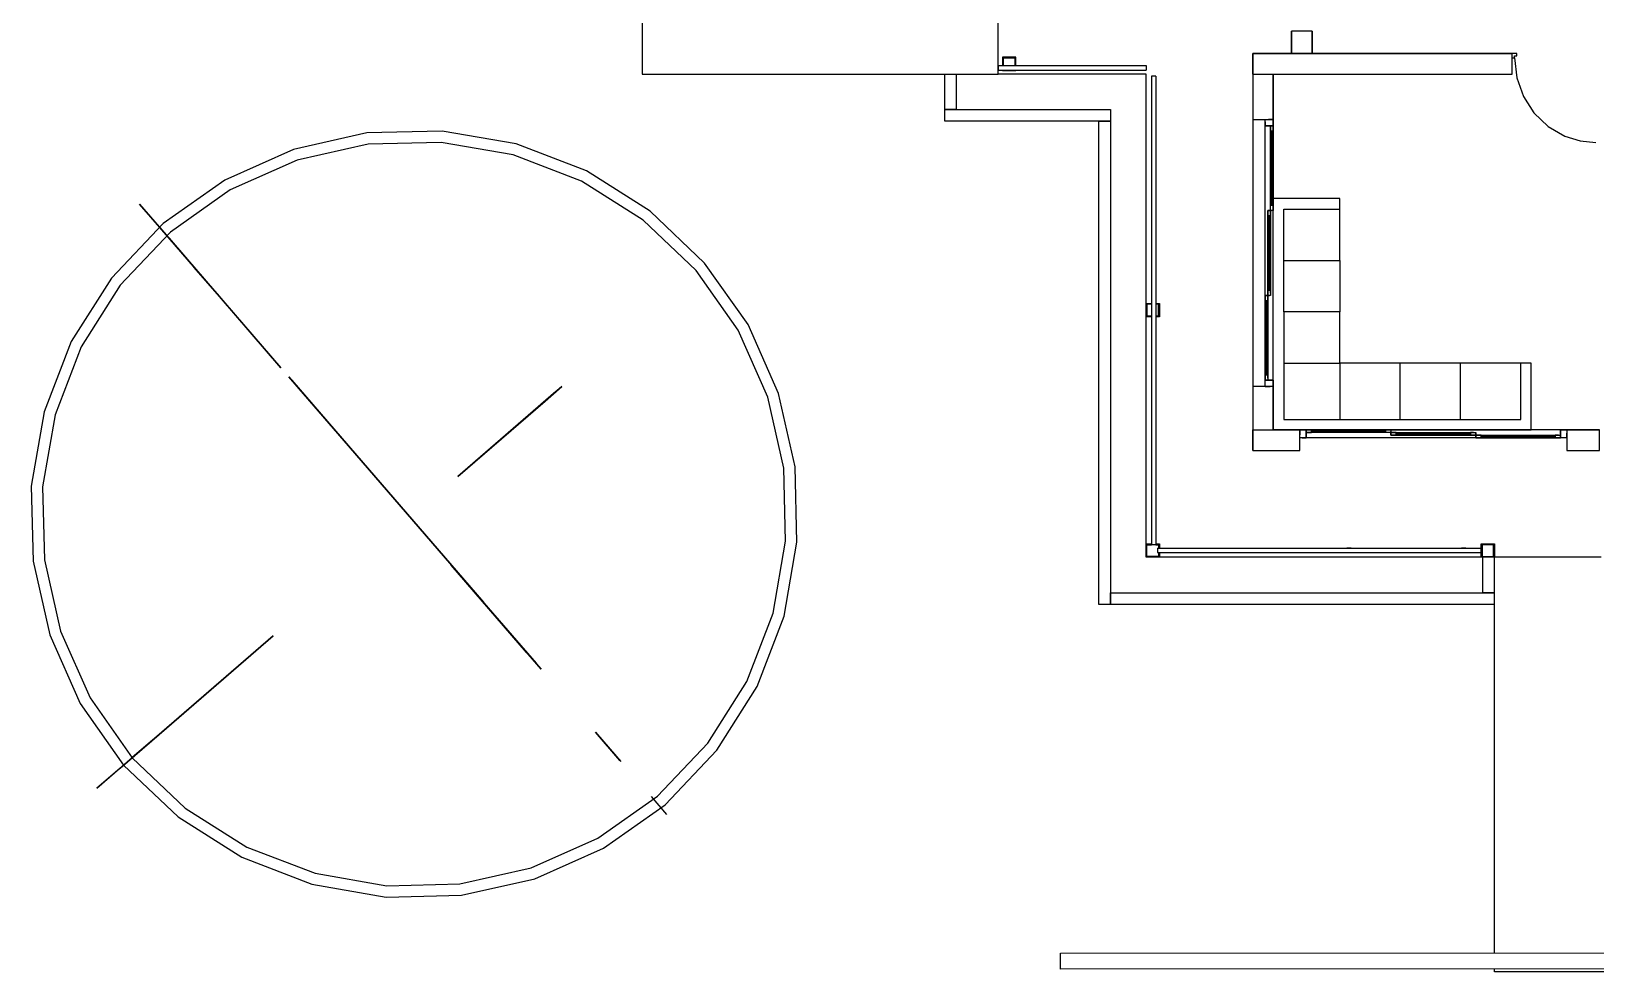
# Model space of a CAD drawing. Header units: metres. Extents: x -104 to 713, y -387 to 65.
# Drawn here: x -104 to 247.8, y -387.5 to -176.1 of the extents above; entities that cross this region are included whole.
import ezdxf

# ---------------------------------------------------------------- set-up
doc = ezdxf.new("R2010")
doc.units = ezdxf.units.M

msp = doc.modelspace()

# ---------------------------------------------------------------- linework, layer by layer
for p, q in [((33.4, -57.32), (33.4, -185.77)), ((113.4, -185.72), (113.4, -57.32)), ((113.4, -185.77), (113.4, -57.32)), ((179.4, -181.12), (179.4, -176.12)), ((184, -176.12), (184, -181.12)), ((114.4, -181.92), (114.4, -183.84)), ((117.4, -181.92), (114.4, -181.92)), ((114.6, -182.12), (117.2, -182.12)), ((114.6, -183.84), (114.6, -182.12)), ((117.2, -182.12), (117.2, -183.84)), ((117.4, -183.84), (117.4, -181.92)), ((170.68, -181.12), (170.68, -255.93)), ((179.4, -181.12), (170.68, -181.12)), ((170.68, -181.12), (229.02, -181.12)), ((170.68, -185.72), (170.68, -181.12)), ((170.68, -181.12), (170.68, -255.93)), ((179.4, -181.12), (170.68, -181.12)), ((184, -181.12), (179.4, -181.12)), ((230.02, -181.12), (229.02, -181.12)), ((229.02, -185.72), (229.02, -181.12)), ((229.02, -182.12), (229.52, -182.12)), ((229.52, -181.62), (230.02, -181.62)), ((229.52, -182.12), (229.52, -181.62)), ((229.52, -182.12), (230.02, -186.56)), ((230.02, -181.62), (230.02, -181.12)), ((33.4, -185.77), (113.4, -185.77)), ((101.4, -193.72), (101.4, -185.77)), ((104, -185.77), (104, -193.72)), ((113.4, -183.84), (113.4, -184.84)), ((113.4, -183.84), (146.68, -183.84)), ((113.4, -184.84), (146.68, -184.84)), ((146.68, -185.72), (113.4, -185.72)), ((114.4, -184.84), (114.4, -184.92)), ((114.4, -184.92), (117.4, -184.92)), ((117.4, -184.92), (117.4, -184.84)), ((146.68, -183.84), (146.68, -184.84)), ((146.68, -237.26), (146.68, -185.72)), ((148.89, -186.22), (147.89, -186.22)), ((147.89, -186.22), (147.89, -291.52)), ((148.89, -186.22), (148.89, -291.52)), ((170.68, -185.72), (175.28, -185.72)), ((170.68, -185.72), (170.68, -195.93)), ((170.68, -185.72), (229.02, -185.72)), ((175.28, -185.72), (175.28, -195.93)), ((230.02, -186.56), (231.51, -190.75)), ((231.51, -190.75), (233.9, -194.46)), ((101.4, -193.72), (138.68, -193.72)), ((101.4, -196.32), (101.4, -193.72)), ((104, -193.72), (101.4, -193.72)), ((138.68, -196.32), (101.4, -196.32)), ((136.08, -196.32), (138.68, -196.32)), ((136.08, -304.92), (136.08, -196.32)), ((138.68, -193.72), (138.68, -196.32)), ((138.68, -196.32), (138.68, -304.92)), ((170.68, -195.93), (175.28, -195.93)), ((173.48, -195.93), (175.28, -195.93)), ((173.48, -197.33), (173.48, -195.93)), ((173.48, -255.93), (173.48, -195.93)), ((173.48, -196.49), (173.48, -195.93)), ((173.48, -195.93), (174.17, -195.93)), ((173.48, -196.49), (173.48, -197.33)), ((175.28, -195.93), (174.17, -195.93)), ((175.28, -195.93), (175.28, -197.33)), ((175.28, -255.93), (175.28, -195.93)), ((175.28, -195.93), (175.28, -195.93)), ((175.28, -195.93), (175.28, -196.49)), ((175.28, -196.49), (175.28, -197.33)), ((233.9, -194.46), (237.06, -197.49)), ((-28.51, -198.97), (-45.01, -202.69)), ((-11.59, -198.55), (-28.51, -198.97)), ((5.08, -201.43), (-11.59, -198.55)), ((174.68, -197.33), (173.48, -197.33)), ((175.28, -197.33), (173.48, -197.33)), ((173.48, -254.53), (173.48, -197.33)), ((173.48, -197.33), (174.6, -197.33)), ((175.28, -197.33), (174.6, -197.33)), ((174.68, -197.33), (175.28, -197.33)), ((174.68, -198.53), (174.68, -197.33)), ((174.68, -197.33), (174.68, -198.53)), ((174.68, -197.33), (175.28, -197.33)), ((174.68, -197.8), (174.68, -197.33)), ((174.68, -197.33), (174.9, -197.33)), ((174.68, -197.8), (174.68, -198.53)), ((174.88, -198.53), (174.68, -198.53)), ((175.28, -198.53), (174.68, -198.53)), ((174.68, -215.2), (174.68, -198.53)), ((174.68, -198.53), (175.05, -198.53)), ((174.88, -215.2), (174.88, -198.53)), ((175.08, -198.53), (174.88, -198.53)), ((174.88, -198.53), (174.95, -198.53)), ((174.88, -198.53), (174.95, -198.53)), ((174.88, -198.53), (174.88, -209.04)), ((175.28, -197.33), (174.9, -197.33)), ((175.08, -198.53), (174.95, -198.53)), ((175.08, -198.53), (174.95, -198.53)), ((175.28, -198.53), (175.05, -198.53)), ((175.08, -215.2), (175.08, -198.53)), ((175.28, -198.53), (175.08, -198.53)), ((175.08, -198.53), (175.08, -198.53)), ((175.08, -198.53), (175.08, -198.53)), ((175.08, -198.53), (175.08, -204.69)), ((175.28, -197.33), (175.28, -198.53)), ((175.28, -216.4), (175.28, -197.33)), ((175.28, -254.53), (175.28, -197.33)), ((175.28, -198.1), (175.28, -197.33)), ((175.28, -198.53), (175.28, -198.1)), ((175.28, -198.53), (175.28, -215.2)), ((237.06, -197.49), (240.81, -199.68)), ((240.81, -199.68), (244.25, -200.76)), ((-45.01, -202.69), (-60.48, -209.56)), ((-28.19, -201.51), (-44.21, -205.11)), ((-11.78, -201.09), (-28.19, -201.51)), ((4.4, -203.89), (-11.78, -201.09)), ((19.72, -209.79), (4.4, -203.89)), ((20.87, -207.51), (5.08, -201.43)), ((244.25, -200.76), (247.82, -201.12)), ((-44.21, -205.11), (-59.22, -211.78)), ((35.17, -216.55), (20.87, -207.51)), ((175.08, -215.2), (175.08, -204.69)), ((-60.48, -209.56), (-74.3, -219.31)), ((33.6, -218.57), (19.72, -209.79)), ((174.88, -215.2), (174.88, -209.04)), ((-59.22, -211.78), (-72.64, -221.24)), ((190.28, -213.72), (175.28, -213.72)), ((190.28, -216.07), (190.28, -213.72)), ((-79.62, -214.94), (-72.74, -222.91)), ((-75.07, -220.21), (-79.62, -214.94)), ((47.43, -228.21), (35.17, -216.55)), ((147.89, -215.1), (147.89, -215.1)), ((147.89, -215.1), (147.89, -216.1)), ((147.89, -216.1), (147.89, -216.1)), ((174.08, -216.4), (174.68, -216.4)), ((174.68, -216.4), (174.08, -216.4)), ((174.08, -217.6), (174.08, -216.4)), ((174.08, -216.4), (174.08, -235.47)), ((174.08, -216.86), (174.08, -216.4)), ((174.08, -216.4), (174.3, -216.4)), ((174.08, -216.86), (174.08, -217.6)), ((174.28, -217.6), (174.08, -217.6)), ((174.68, -217.6), (174.08, -217.6)), ((174.08, -234.27), (174.08, -217.6)), ((174.08, -217.6), (174.45, -217.6)), ((174.28, -234.27), (174.28, -217.6)), ((174.48, -217.6), (174.28, -217.6)), ((174.28, -217.6), (174.35, -217.6)), ((174.28, -217.6), (174.28, -228.11)), ((174.28, -217.6), (174.35, -217.6)), ((174.68, -216.4), (174.3, -216.4)), ((174.48, -217.6), (174.35, -217.6)), ((174.48, -217.6), (174.35, -217.6)), ((174.68, -217.6), (174.45, -217.6)), ((174.48, -234.27), (174.48, -217.6)), ((174.68, -217.6), (174.48, -217.6)), ((174.48, -217.6), (174.48, -217.6)), ((174.48, -217.6), (174.48, -217.6)), ((174.48, -217.6), (174.48, -223.76)), ((174.68, -215.2), (174.88, -215.2)), ((175.28, -215.2), (174.68, -215.2)), ((174.68, -216.4), (174.68, -215.2)), ((174.68, -215.94), (174.68, -215.2)), ((174.68, -215.2), (174.9, -215.2)), ((174.68, -216.4), (174.68, -215.94)), ((175.28, -216.4), (174.68, -216.4)), ((175.28, -216.4), (174.68, -216.4)), ((174.68, -216.4), (174.68, -217.6)), ((174.68, -216.4), (174.68, -235.47)), ((174.68, -217.17), (174.68, -216.4)), ((174.68, -216.4), (174.9, -216.4)), ((174.68, -217.6), (174.68, -217.17)), ((174.68, -217.6), (174.68, -234.27)), ((175.08, -215.2), (174.88, -215.2)), ((174.88, -215.2), (175, -215.2)), ((174.88, -215.2), (175, -215.2)), ((175.28, -215.2), (174.9, -215.2)), ((175.28, -216.4), (174.9, -216.4)), ((175.08, -215.2), (175, -215.2)), ((175.08, -215.2), (175, -215.2)), ((175.08, -215.2), (175.28, -215.2)), ((175.08, -215.2), (175.08, -215.2)), ((175.08, -215.2), (175.08, -215.2)), ((175.28, -215.2), (175.28, -216.4)), ((175.28, -215.94), (175.28, -215.2)), ((175.28, -215.94), (175.28, -216.4)), ((177.62, -216.07), (190.28, -216.07)), ((177.62, -239.17), (177.62, -216.07)), ((190.28, -227.62), (190.28, -216.07)), ((-74.3, -219.31), (-85.96, -231.57)), ((-72.64, -221.24), (-83.95, -233.14)), ((-75.07, -220.21), (-66.08, -230.61)), ((-72.74, -222.91), (-75.07, -220.21)), ((45.5, -229.88), (33.6, -218.57)), ((-72.97, -222.64), (-66.08, -230.61)), ((-66.08, -230.61), (-72.97, -222.64)), ((-66.08, -230.61), (-72.74, -222.91)), ((174.48, -234.27), (174.48, -223.76)), ((57.18, -242.04), (47.43, -228.21)), ((174.28, -234.27), (174.28, -228.11)), ((177.62, -227.62), (190.28, -227.62)), ((190.28, -227.62), (190.28, -239.17)), ((-85.96, -231.57), (-95.01, -245.87)), ((-67.39, -229.1), (-61.65, -235.75)), ((-61.65, -235.75), (-67.39, -229.1)), ((-67, -229.55), (-47.84, -251.74)), ((-61.65, -235.75), (-67, -229.55)), ((54.96, -243.3), (45.5, -229.88)), ((-83.95, -233.14), (-92.73, -247.01)), ((173.48, -235.47), (174.08, -235.47)), ((174.08, -235.47), (173.48, -235.47)), ((173.48, -236.67), (173.48, -235.47)), ((173.48, -235.47), (173.48, -254.53)), ((173.48, -235.47), (173.48, -235.93)), ((173.48, -235.47), (173.7, -235.47)), ((174.08, -235.47), (173.7, -235.47)), ((174.08, -234.27), (174.28, -234.27)), ((174.68, -234.27), (174.08, -234.27)), ((174.08, -235.47), (174.08, -234.27)), ((174.08, -234.27), (174.08, -235)), ((174.08, -234.27), (174.3, -234.27)), ((174.08, -235.47), (174.08, -235)), ((174.68, -235.47), (174.08, -235.47)), ((174.68, -235.47), (174.08, -235.47)), ((174.08, -235.47), (174.08, -236.67)), ((174.08, -235.47), (174.08, -254.53)), ((174.08, -236.24), (174.08, -235.47)), ((174.08, -235.47), (174.45, -235.47)), ((174.48, -234.27), (174.28, -234.27)), ((174.28, -234.27), (174.4, -234.27)), ((174.28, -234.27), (174.4, -234.27)), ((174.68, -234.27), (174.3, -234.27)), ((174.48, -234.27), (174.4, -234.27)), ((174.48, -234.27), (174.4, -234.27)), ((174.68, -235.47), (174.45, -235.47)), ((174.48, -234.27), (174.68, -234.27)), ((174.48, -234.27), (174.48, -234.27)), ((174.48, -234.27), (174.48, -234.27)), ((174.68, -234.27), (174.68, -235.47)), ((174.68, -235), (174.68, -234.27)), ((174.68, -235), (174.68, -235.47)), ((-47.84, -251.74), (-61.65, -235.75)), ((146.68, -237.26), (147.89, -237.26)), ((146.68, -240.26), (146.68, -237.26)), ((147.89, -237.46), (146.88, -237.46)), ((146.88, -237.46), (146.88, -240.06)), ((148.89, -237.26), (149.68, -237.26)), ((149.48, -237.46), (148.89, -237.46)), ((149.48, -240.06), (149.48, -237.46)), ((149.68, -237.26), (149.68, -240.26)), ((173.48, -235.93), (173.48, -236.67)), ((173.68, -236.67), (173.48, -236.67)), ((174.08, -236.67), (173.48, -236.67)), ((173.48, -253.33), (173.48, -236.67)), ((173.48, -236.67), (173.85, -236.67)), ((173.68, -253.33), (173.68, -236.67)), ((173.88, -236.67), (173.68, -236.67)), ((173.68, -236.67), (173.68, -236.67)), ((173.68, -236.67), (173.68, -236.67)), ((173.68, -236.67), (173.75, -236.67)), ((173.68, -236.67), (173.75, -236.67)), ((173.68, -236.67), (173.68, -247.18)), ((173.88, -236.67), (173.75, -236.67)), ((173.88, -236.67), (173.75, -236.67)), ((174.08, -236.67), (173.85, -236.67)), ((173.88, -253.33), (173.88, -236.67)), ((174.08, -236.67), (173.88, -236.67)), ((173.88, -236.67), (173.88, -242.83)), ((174.08, -236.67), (174.08, -236.24)), ((174.08, -236.67), (174.08, -253.33)), ((190.28, -239.17), (177.62, -239.17)), ((177.62, -239.17), (177.62, -250.72)), ((190.28, -250.72), (190.28, -239.17)), ((64.05, -257.5), (57.18, -242.04)), ((146.68, -291.32), (146.68, -240.26)), ((147.89, -240.26), (146.68, -240.26)), ((146.88, -240.06), (147.89, -240.06)), ((148.89, -240.06), (149.48, -240.06)), ((149.68, -240.26), (148.89, -240.26)), ((-95.01, -245.87), (-101.09, -261.66)), ((61.62, -258.31), (54.96, -243.3)), ((173.88, -253.33), (173.88, -242.83)), ((-92.73, -247.01), (-98.63, -262.34)), ((173.68, -253.33), (173.68, -247.18)), ((177.62, -250.72), (177.62, -263.37)), ((177.62, -250.72), (190.28, -250.72)), ((217.38, -250.72), (190.28, -250.72)), ((190.28, -250.72), (190.28, -263.37)), ((203.83, -263.37), (203.83, -250.72)), ((233.28, -250.72), (217.38, -250.72)), ((217.38, -263.37), (217.38, -250.72)), ((230.93, -263.37), (230.93, -250.72)), ((233.28, -265.72), (233.28, -250.72)), ((-46.09, -253.76), (-43.75, -256.47)), ((-43.75, -256.47), (-46.09, -253.76)), ((-45.41, -254.55), (-32.67, -269.31)), ((-43.75, -256.47), (-45.41, -254.55)), ((-32.67, -269.31), (-43.75, -256.47)), ((15.29, -255.97), (4.5, -265.29)), ((11.54, -259.21), (15.29, -255.97)), ((175.28, -255.93), (170.68, -255.93)), ((170.68, -255.93), (170.68, -265.72)), ((173.48, -253.33), (173.68, -253.33)), ((174.08, -253.33), (173.48, -253.33)), ((173.48, -254.53), (173.48, -253.33)), ((173.48, -253.33), (173.48, -254.07)), ((173.48, -253.33), (173.7, -253.33)), ((173.48, -254.07), (173.48, -254.53)), ((174.08, -254.53), (173.48, -254.53)), ((174.08, -254.53), (173.48, -254.53)), ((173.48, -254.53), (175.28, -254.53)), ((173.48, -255.93), (173.48, -254.53)), ((173.48, -254.53), (173.85, -254.53)), ((173.48, -255.38), (173.48, -254.53)), ((173.48, -254.53), (174.15, -254.53)), ((173.48, -255.93), (173.48, -255.38)), ((175.28, -255.93), (173.48, -255.93)), ((173.48, -255.93), (174.59, -255.93)), ((173.88, -253.33), (173.68, -253.33)), ((173.68, -253.33), (173.68, -253.33)), ((173.68, -253.33), (173.68, -253.33)), ((173.68, -253.33), (173.8, -253.33)), ((173.68, -253.33), (173.8, -253.33)), ((174.08, -253.33), (173.7, -253.33)), ((173.88, -253.33), (173.8, -253.33)), ((173.88, -253.33), (173.8, -253.33)), ((174.08, -254.53), (173.85, -254.53)), ((173.88, -253.33), (174.08, -253.33)), ((174.08, -253.33), (174.08, -254.53)), ((174.08, -254.07), (174.08, -253.33)), ((174.08, -254.07), (174.08, -254.53)), ((174.08, -254.53), (175.28, -254.53)), ((175.28, -254.53), (174.15, -254.53)), ((175.28, -255.93), (174.59, -255.93)), ((175.28, -254.53), (175.28, -255.93)), ((175.28, -254.53), (175.28, -255.93)), ((175.28, -255.38), (175.28, -254.53)), ((175.28, -255.93), (175.28, -255.38)), ((175.28, -255.93), (175.28, -255.93)), ((175.28, -255.93), (175.28, -265.72)), ((13.98, -257.1), (-8.07, -276.15)), ((-8.07, -276.15), (11.54, -259.21)), ((4.5, -265.29), (11.54, -259.21)), ((11.54, -259.21), (13.98, -257.1)), ((65.23, -274.33), (61.62, -258.31)), ((67.76, -274.01), (64.05, -257.5)), ((-101.09, -261.66), (-103.97, -278.33)), ((-98.63, -262.34), (-101.42, -278.52)), ((147.89, -261.62), (147.89, -261.62)), ((147.89, -261.62), (147.89, -262.62)), ((147.89, -262.62), (147.89, -262.62)), ((177.62, -263.37), (190.28, -263.37)), ((190.28, -263.37), (217.38, -263.37)), ((217.38, -263.37), (230.93, -263.37)), ((170.68, -265.72), (170.68, -265.72)), ((170.68, -265.72), (181.25, -265.72)), ((170.68, -270.32), (170.68, -265.72)), ((170.68, -265.72), (175.28, -265.72)), ((170.68, -265.72), (170.68, -265.72)), ((175.28, -265.72), (233.28, -265.72)), ((181.25, -270.32), (181.25, -265.72)), ((181.25, -265.72), (182.65, -265.72)), ((241.25, -265.72), (181.25, -265.72)), ((181.25, -267.52), (181.25, -265.72)), ((181.25, -265.72), (181.8, -265.72)), ((181.25, -265.72), (181.25, -266.83)), ((181.25, -267.52), (181.25, -266.83)), ((181.8, -265.72), (182.65, -265.72)), ((182.65, -266.32), (182.65, -265.72)), ((182.65, -265.72), (183.85, -265.72)), ((201.72, -265.72), (182.65, -265.72)), ((239.85, -265.72), (182.65, -265.72)), ((182.65, -266.32), (182.65, -265.72)), ((182.65, -265.72), (182.65, -267.52)), ((183.42, -265.72), (182.65, -265.72)), ((182.65, -265.72), (182.65, -266.1)), ((182.65, -265.72), (182.65, -266.4)), ((182.65, -266.32), (182.65, -266.1)), ((183.85, -266.32), (182.65, -266.32)), ((182.65, -266.32), (183.85, -266.32)), ((182.65, -266.32), (182.65, -267.52)), ((183.12, -266.32), (182.65, -266.32)), ((182.65, -267.52), (182.65, -266.4)), ((183.12, -266.32), (183.85, -266.32)), ((183.85, -265.72), (183.42, -265.72)), ((183.85, -265.72), (183.85, -265.92)), ((183.85, -265.72), (183.85, -266.32)), ((183.85, -265.72), (200.52, -265.72)), ((183.85, -265.72), (183.85, -265.94)), ((200.52, -265.92), (183.85, -265.92)), ((183.85, -265.92), (183.85, -266.12)), ((183.85, -265.92), (183.85, -265.92)), ((183.85, -265.92), (183.85, -265.92)), ((183.85, -265.92), (183.85, -266.05)), ((183.85, -265.92), (183.85, -266.05)), ((183.85, -265.92), (190.01, -265.92)), ((183.85, -266.32), (183.85, -265.94)), ((183.85, -266.12), (183.85, -266.05)), ((183.85, -266.12), (183.85, -266.05)), ((200.52, -266.12), (183.85, -266.12)), ((183.85, -266.12), (183.85, -266.32)), ((183.85, -266.12), (194.36, -266.12)), ((200.52, -266.32), (183.85, -266.32)), ((200.52, -265.92), (190.01, -265.92)), ((200.52, -266.12), (194.36, -266.12)), ((200.52, -265.92), (200.52, -265.72)), ((200.52, -265.72), (200.52, -266.32)), ((200.52, -265.72), (201.72, -265.72)), ((201.26, -265.72), (200.52, -265.72)), ((200.52, -265.72), (200.52, -266.1)), ((200.52, -265.92), (200.52, -266.12)), ((200.52, -265.92), (200.52, -265.92)), ((200.52, -265.92), (200.52, -265.92)), ((200.52, -265.92), (200.52, -266)), ((200.52, -265.92), (200.52, -266)), ((200.52, -266.12), (200.52, -266)), ((200.52, -266.12), (200.52, -266)), ((200.52, -266.32), (200.52, -266.1)), ((200.52, -266.32), (200.52, -266.12)), ((201.72, -266.32), (200.52, -266.32)), ((201.26, -266.32), (200.52, -266.32)), ((201.26, -265.72), (201.72, -265.72)), ((201.72, -266.32), (201.26, -266.32)), ((201.72, -265.72), (201.72, -266.32)), ((201.72, -265.72), (201.72, -266.32)), ((201.72, -265.72), (201.72, -266.1)), ((201.72, -266.32), (201.72, -266.1)), ((201.72, -266.92), (201.72, -266.32)), ((201.72, -266.32), (201.72, -266.92)), ((201.72, -266.32), (202.92, -266.32)), ((201.72, -266.32), (220.79, -266.32)), ((202.49, -266.32), (201.72, -266.32)), ((201.72, -266.32), (201.72, -266.7)), ((201.72, -266.92), (201.72, -266.7)), ((202.92, -266.92), (201.72, -266.92)), ((201.72, -266.92), (220.79, -266.92)), ((202.18, -266.92), (201.72, -266.92)), ((202.18, -266.92), (202.92, -266.92)), ((202.92, -266.32), (202.49, -266.32)), ((202.92, -266.32), (202.92, -266.52)), ((202.92, -266.32), (202.92, -266.92)), ((202.92, -266.32), (219.59, -266.32)), ((202.92, -266.32), (202.92, -266.54)), ((219.59, -266.52), (202.92, -266.52)), ((202.92, -266.52), (202.92, -266.72)), ((202.92, -266.52), (202.92, -266.52)), ((202.92, -266.52), (202.92, -266.52)), ((202.92, -266.52), (202.92, -266.65)), ((202.92, -266.52), (202.92, -266.65)), ((202.92, -266.52), (209.08, -266.52)), ((202.92, -266.92), (202.92, -266.54)), ((202.92, -266.72), (202.92, -266.65)), ((202.92, -266.72), (202.92, -266.65)), ((219.59, -266.72), (202.92, -266.72)), ((202.92, -266.72), (202.92, -266.92)), ((202.92, -266.72), (213.43, -266.72)), ((219.59, -266.92), (202.92, -266.92)), ((219.59, -266.52), (209.08, -266.52)), ((219.59, -266.72), (213.43, -266.72)), ((219.59, -266.52), (219.59, -266.32)), ((219.59, -266.32), (219.59, -266.92)), ((219.59, -266.32), (220.79, -266.32)), ((220.32, -266.32), (219.59, -266.32)), ((219.59, -266.32), (219.59, -266.7)), ((219.59, -266.52), (219.59, -266.72)), ((219.59, -266.52), (219.59, -266.52)), ((219.59, -266.52), (219.59, -266.52)), ((219.59, -266.52), (219.59, -266.6)), ((219.59, -266.52), (219.59, -266.6)), ((219.59, -266.72), (219.59, -266.6)), ((219.59, -266.72), (219.59, -266.6)), ((219.59, -266.92), (219.59, -266.7)), ((219.59, -266.92), (219.59, -266.72)), ((220.79, -266.92), (219.59, -266.92)), ((219.59, -266.92), (220.32, -266.92)), ((220.32, -266.32), (220.79, -266.32)), ((220.79, -266.92), (220.32, -266.92)), ((220.79, -266.32), (220.79, -266.92)), ((220.79, -266.32), (220.79, -266.92)), ((220.79, -266.32), (220.79, -266.55)), ((220.79, -266.92), (220.79, -266.55)), ((220.79, -267.52), (220.79, -266.92)), ((220.79, -266.92), (220.79, -267.52)), ((220.79, -266.92), (221.99, -266.92)), ((220.79, -266.92), (239.85, -266.92)), ((221.55, -266.92), (220.79, -266.92)), ((220.79, -266.92), (220.79, -267.3)), ((220.79, -267.52), (220.79, -267.3)), ((221.99, -266.92), (221.55, -266.92)), ((221.99, -266.92), (221.99, -267.12)), ((221.99, -266.92), (221.99, -267.52)), ((221.99, -266.92), (238.65, -266.92)), ((221.99, -266.92), (221.99, -267.14)), ((238.65, -267.12), (221.99, -267.12)), ((221.99, -267.12), (221.99, -267.32)), ((221.99, -267.12), (221.99, -267.25)), ((221.99, -267.12), (228.14, -267.12)), ((221.99, -267.12), (221.99, -267.25)), ((221.99, -267.52), (221.99, -267.14)), ((221.99, -267.32), (221.99, -267.25)), ((221.99, -267.32), (221.99, -267.25)), ((238.65, -267.32), (221.99, -267.32)), ((221.99, -267.32), (221.99, -267.52)), ((221.99, -267.32), (221.99, -267.32)), ((221.99, -267.32), (221.99, -267.32)), ((221.99, -267.32), (232.49, -267.32)), ((238.65, -267.12), (228.14, -267.12)), ((238.65, -267.32), (232.49, -267.32)), ((238.65, -267.12), (238.65, -266.92)), ((238.65, -266.92), (238.65, -267.52)), ((238.65, -266.92), (239.85, -266.92)), ((239.39, -266.92), (238.65, -266.92)), ((238.65, -266.92), (238.65, -267.3)), ((238.65, -267.12), (238.65, -267.32)), ((238.65, -267.12), (238.65, -267.2)), ((238.65, -267.12), (238.65, -267.2)), ((238.65, -267.32), (238.65, -267.2)), ((238.65, -267.32), (238.65, -267.2)), ((238.65, -267.52), (238.65, -267.3)), ((238.65, -267.52), (238.65, -267.32)), ((238.65, -267.32), (238.65, -267.32)), ((238.65, -267.32), (238.65, -267.32)), ((239.39, -266.92), (239.85, -266.92)), ((239.85, -266.92), (239.85, -265.72)), ((239.85, -267.52), (239.85, -265.72)), ((239.85, -265.72), (241.25, -265.72)), ((240.7, -265.72), (239.85, -265.72)), ((239.85, -265.72), (239.85, -266.85)), ((239.85, -267.52), (239.85, -266.85)), ((239.85, -266.92), (239.85, -267.52)), ((239.85, -266.92), (239.85, -267.52)), ((239.85, -266.92), (239.85, -267.15)), ((239.85, -267.52), (239.85, -267.15)), ((241.25, -265.72), (240.7, -265.72)), ((241.25, -265.72), (241.25, -270.32)), ((241.25, -265.72), (248.6, -265.72)), ((241.25, -265.72), (241.25, -267.52)), ((241.25, -265.72), (241.25, -266.41)), ((241.25, -267.52), (241.25, -266.41)), ((-2.32, -304.44), (-32.67, -269.31)), ((-32.67, -269.31), (-2.32, -304.44)), ((170.68, -270.32), (181.25, -270.32)), ((182.65, -267.52), (181.25, -267.52)), ((241.25, -267.52), (181.25, -267.52)), ((181.8, -267.52), (181.25, -267.52)), ((181.8, -267.52), (182.65, -267.52)), ((239.85, -267.52), (182.65, -267.52)), ((221.99, -267.52), (220.79, -267.52)), ((220.79, -267.52), (239.85, -267.52)), ((220.79, -267.52), (221.25, -267.52)), ((221.25, -267.52), (221.99, -267.52)), ((238.65, -267.52), (221.99, -267.52)), ((239.85, -267.52), (238.65, -267.52)), ((238.65, -267.52), (239.39, -267.52)), ((239.39, -267.52), (239.85, -267.52)), ((241.25, -267.52), (239.85, -267.52)), ((240.7, -267.52), (239.85, -267.52)), ((241.25, -267.52), (240.7, -267.52)), ((241.25, -270.32), (248.6, -270.32)), ((65.64, -290.74), (65.23, -274.33)), ((68.19, -290.93), (67.76, -274.01)), ((-103.97, -278.33), (-103.55, -295.24)), ((-101.42, -278.52), (-101.01, -294.93)), ((62.85, -306.92), (65.64, -290.74)), ((65.31, -307.6), (68.19, -290.93)), ((146.68, -294.32), (146.68, -291.32)), ((146.68, -291.32), (147.89, -291.32)), ((146.88, -291.52), (147.89, -291.52)), ((146.88, -294.12), (146.88, -291.52)), ((148.89, -291.52), (147.89, -291.52)), ((148.89, -291.32), (149.68, -291.32)), ((148.89, -291.52), (149.48, -291.52)), ((149.48, -291.52), (149.48, -292.26)), ((149.68, -291.32), (149.68, -292.26)), ((222.02, -291.32), (225.02, -291.32)), ((222.02, -294.32), (222.02, -291.32)), ((222.22, -291.52), (222.22, -294.12)), ((224.82, -291.52), (222.22, -291.52)), ((224.82, -294.12), (224.82, -291.52)), ((225.02, -291.32), (225.02, -294.32)), ((-103.55, -295.24), (-99.83, -311.75)), ((-101.01, -294.93), (-97.4, -310.95)), ((149.68, -294.32), (146.68, -294.32)), ((149.48, -294.12), (146.88, -294.12)), ((149.24, -292.26), (149.24, -293.26)), ((149.24, -292.26), (222.02, -292.26)), ((149.24, -293.26), (222.02, -293.26)), ((149.48, -293.26), (149.48, -294.12)), ((149.68, -293.26), (149.68, -294.32)), ((222.02, -294.32), (149.68, -294.32)), ((191.81, -292.26), (191.81, -292.26)), ((192.81, -292.26), (191.81, -292.26)), ((192.81, -292.26), (192.81, -292.26)), ((217.6, -292.26), (217.6, -292.26)), ((218.6, -292.26), (217.6, -292.26)), ((218.6, -292.26), (218.6, -292.26)), ((222.02, -292.26), (222.02, -293.26)), ((225.02, -294.32), (222.02, -294.32)), ((222.22, -294.12), (224.82, -294.12)), ((222.42, -302.32), (222.42, -294.32)), ((225.02, -383.24), (225.02, -294.32)), ((249.02, -294.32), (225.02, -294.32)), ((7.41, -315.71), (-9.53, -296.09)), ((-9.53, -296.09), (9.51, -318.15)), ((-4.83, -301.54), (7.41, -315.71)), ((10.65, -319.46), (-4.83, -301.54)), ((138.68, -302.32), (225.02, -302.32)), ((138.68, -304.92), (138.68, -302.32)), ((225.02, -302.32), (222.42, -302.32)), ((138.68, -304.92), (136.08, -304.92)), ((225.02, -304.92), (138.68, -304.92)), ((56.95, -322.24), (62.85, -306.92)), ((59.23, -323.39), (65.31, -307.6)), ((-99.83, -311.75), (-92.96, -327.21)), ((-97.4, -310.95), (-90.74, -325.95)), ((-49.61, -312.02), (-74.61, -333.61)), ((-73.55, -332.7), (-49.61, -312.02)), ((7.41, -315.71), (10.65, -319.46)), ((9.51, -318.15), (7.41, -315.71)), ((48.17, -336.12), (56.95, -322.24)), ((50.18, -337.69), (59.23, -323.39)), ((-90.74, -325.95), (-81.28, -339.37)), ((-92.96, -327.21), (-83.21, -341.04)), ((-83.96, -341.69), (-73.55, -332.7)), ((-81.53, -339.59), (-73.55, -332.7)), ((-73.55, -332.7), (-81.53, -339.59)), ((-73.55, -332.7), (-76.75, -335.46)), ((-74.61, -333.61), (-76.75, -335.46)), ((-76.75, -335.46), (-74.61, -333.61)), ((-74.61, -333.61), (-73.55, -332.7)), ((28.37, -339.98), (22.89, -333.63)), ((22.89, -333.63), (28.61, -340.25)), ((-76.75, -335.46), (-81.26, -339.35)), ((36.85, -348.02), (48.17, -336.12)), ((-89.23, -346.24), (-81.26, -339.35)), ((-81.26, -339.35), (-83.96, -341.69)), ((-83.21, -341.04), (-70.95, -352.7)), ((-81.28, -339.37), (-69.38, -350.69)), ((28.61, -340.25), (28.37, -339.98)), ((38.52, -349.95), (50.18, -337.69)), ((-83.96, -341.69), (-89.23, -346.24)), ((23.44, -357.48), (36.85, -348.02)), ((35.38, -348.09), (38.88, -352.14)), ((-69.38, -350.69), (-55.5, -359.46)), ((24.7, -359.7), (38.52, -349.95)), ((-70.95, -352.7), (-56.65, -361.75)), ((8.43, -364.14), (23.44, -357.48)), ((-56.65, -361.75), (-40.86, -367.82)), ((-55.5, -359.46), (-40.18, -365.36)), ((9.23, -366.57), (24.7, -359.7)), ((-40.18, -365.36), (-24, -368.16)), ((-7.59, -367.75), (8.43, -364.14)), ((-40.86, -367.82), (-24.19, -370.71)), ((-24, -368.16), (-7.59, -367.75)), ((-7.27, -370.28), (9.23, -366.57)), ((-24.19, -370.71), (-7.27, -370.28)), ((127.43, -383.28), (705.05, -383.04)), ((127.43, -386.88), (127.43, -383.28)), ((708.01, -386.63), (127.43, -386.88)), ((225.02, -387.47), (225.02, -386.84)), ((347.62, -387.47), (225.02, -387.47))]:
    msp.add_line(p, q)
for points in [[(184, -177.45), (184, -176.12), (180.62, -176.12), (179.4, -176.12), (179.4, -177.45), (179.4, -181.12), (181.85, -181.12), (184, -181.12)], [(170.68, -181.12), (170.68, -183.28), (170.68, -185.72), (170.68, -185.72), (170.68, -192.02), (170.68, -195.93), (173.51, -195.93), (175.28, -195.93), (175.28, -192.02), (175.28, -185.72), (213.52, -185.72), (229.02, -185.72), (229.02, -182.34), (229.02, -181.12), (213.52, -181.12)], [(181.25, -267.48), (181.25, -265.72), (177.2, -265.72), (175.28, -265.72), (175.28, -259.68), (175.28, -255.93), (172.44, -255.93), (170.68, -255.93), (170.68, -259.68), (170.68, -265.72), (170.68, -267.88), (170.68, -270.32), (177.2, -270.32), (181.25, -270.32)], [(241.25, -268.56), (241.25, -270.32), (244.07, -270.32), (248.6, -270.32), (248.6, -267.88), (248.6, -265.72), (244.07, -265.72), (241.25, -265.72)]]:
    msp.add_lwpolyline(points, close=True)

doc.saveas('drawing.dxf')
